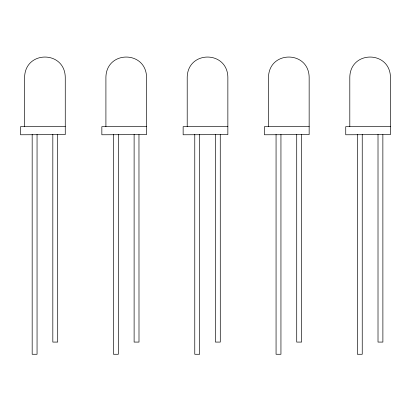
<?xml version="1.0" encoding="UTF-8"?>
<svg xmlns="http://www.w3.org/2000/svg" width="411" height="411" viewBox="0 0 411 411"><rect width="100%" height="100%" fill="white"/><g stroke="black" fill="none" stroke-linecap="round" stroke-linejoin="round"><path stroke-width="0.62" d="M65.262 126.645L20.55 126.645L20.55 134.772L65.262 134.608L65.262 77.052C64.542 50.394 25.333 50.394 24.614 77.052L24.614 126.645M146.557 126.645L101.846 126.645L101.846 134.772L146.557 134.608L146.557 77.052C145.838 50.394 106.634 50.394 105.91 77.052L105.91 126.645M227.858 126.645L183.142 126.645L183.142 134.772L227.858 134.608L227.858 77.052C227.139 50.394 187.93 50.394 187.21 77.052L187.21 126.645M309.154 126.645L264.443 126.645L264.443 134.772L309.154 134.608L309.154 77.052C308.435 50.394 269.226 50.394 268.506 77.052L268.506 126.645M390.45 126.645L345.738 126.645L345.738 134.772L390.45 134.608L390.45 77.052C389.731 50.394 350.521 50.394 349.802 77.052L349.802 126.645M382.862 134.638L382.888 342.08L378.012 342.08L378.012 134.438M362.24 134.438L362.24 354.272L357.365 354.272L357.365 134.438M301.566 134.638L301.592 342.08L296.716 342.08L296.716 134.438M280.944 134.438L280.944 354.272L276.064 354.272L276.064 134.438M220.265 134.638L220.296 342.08L215.421 342.08L215.421 134.438M199.648 134.438L199.648 354.272L194.768 354.272L194.768 134.438M138.969 134.638L139 342.08L134.12 342.08L134.12 134.438M118.347 134.438L118.347 354.272L113.472 354.272L113.472 134.438M57.674 134.638L57.704 342.08L52.824 342.08L52.824 134.438M37.052 134.438L37.052 354.272L32.176 354.272L32.176 134.438"/></g></svg>
